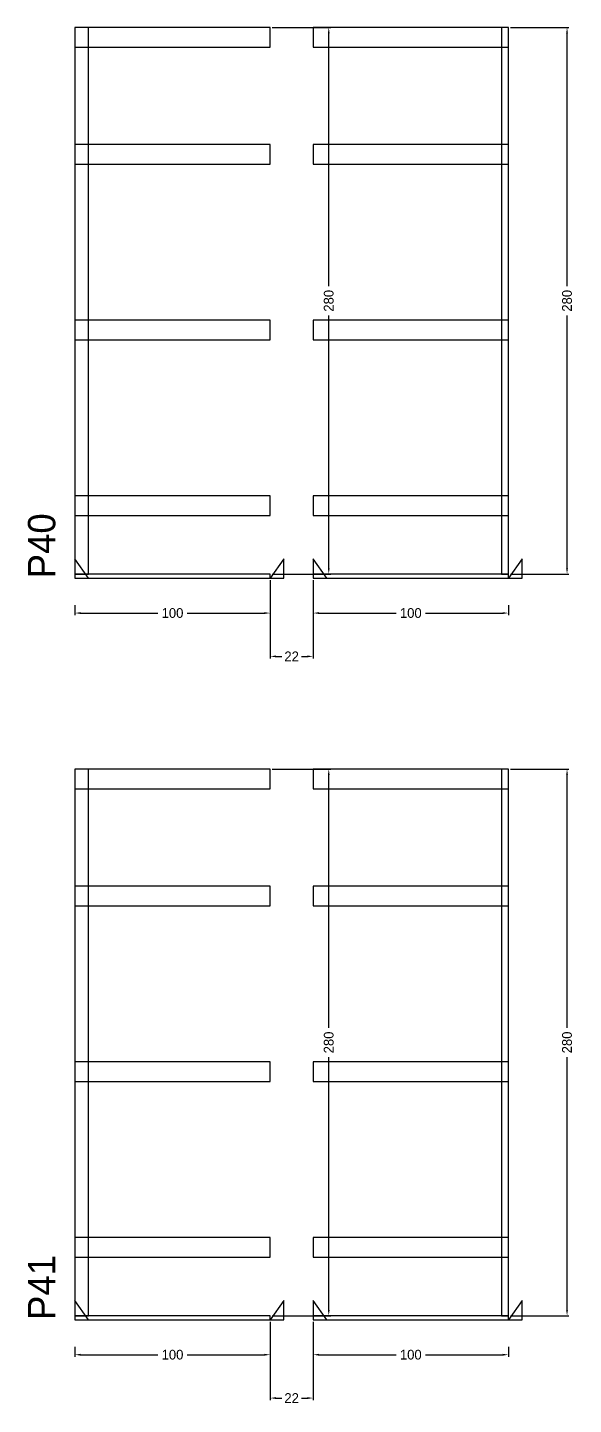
# Model space of a CAD drawing. Header units: centimetres. Extents: x -10500 to 4299, y -11026 to 295.
# Drawn here: x 3976 to 4255, y -5363 to -4658 of the extents above; entities that cross this region are included whole.
import ezdxf

# ---------------------------------------------------------------- set-up
doc = ezdxf.new("R2010")
doc.units = ezdxf.units.CM
for name, color, linetype in [('COTA', 241, 'Continuous'), ('NOMENCLATURA', 7, 'Continuous'), ('SARR_2.2x10', 60, 'Continuous'), ('SARR_2.2x7', 40, 'Continuous')]:
    doc.layers.add(name, color=color, linetype=linetype)
doc.dimstyles.new('PAINEL-NOVA', dxfattribs={"dimtxt": 5, "dimasz": 3, "dimexe": 1, "dimexo": 1, "dimgap": 1, "dimtad": 1, "dimcen": 2.5, "dimazin": 3, "dimtfac": 1, "dimtmove": 0, "dimatfit": 3})

# ---------------------------------------------------------------- blocks, each defined once
blk = doc.blocks.new('_CLOSEDFILLED')
at = {"color": 0, "linetype": 'BYBLOCK'}
blk.add_solid([(-1, 0.16), (0, 0), (-1, -0.16)], dxfattribs=at)
blk = doc.blocks.new('*D455')
for p, q in [((4000, -4953.8), (4000, -4958.8)), ((4003, -4957.8), (4042.5, -4957.8)), ((4057.5, -4957.8), (4097, -4957.8)), ((4100, -4953.8), (4100, -4958.8))]:
    blk.add_line(p, q)
at = {"layer": 'Defpoints'}
for p in [(4000, -4952.8), (4000, -4957.8), (4100, -4952.8)]:
    blk.add_point(p, dxfattribs=at)
at = {"layer": 'SARR_2.2x10', "xscale": 3, "yscale": 3, "rotation": 180}
blk.add_blockref('_CLOSEDFILLED', (4000, -4957.8), dxfattribs=at)
at = {"layer": 'SARR_2.2x10', "xscale": 3, "yscale": 3}
blk.add_blockref('_CLOSEDFILLED', (4100, -4957.8), dxfattribs=at)
at = {"layer": 'SARR_2.2x10', "insert": (4050, -4957.8), "char_height": 5, "attachment_point": 5}
blk.add_mtext('100', dxfattribs=at)
blk = doc.blocks.new('*D456')
for p, q in [((4101, -4657.8), (4131, -4657.8)), ((4130, -4790.3), (4130, -4660.8)), ((4130, -4934.8), (4130, -4805.3)), ((4101, -4937.8), (4131, -4937.8))]:
    blk.add_line(p, q)
at = {"layer": 'Defpoints'}
for p in [(4100, -4657.8), (4100, -4937.8), (4130, -4937.8)]:
    blk.add_point(p, dxfattribs=at)
at = {"layer": 'SARR_2.2x10', "xscale": 3, "yscale": 3}
for p, rotation in [((4130, -4657.8), 90), ((4130, -4937.8), 270)]:
    blk.add_blockref('_CLOSEDFILLED', p, dxfattribs=dict(at, rotation=rotation))
at = {"layer": 'SARR_2.2x10', "insert": (4130, -4797.8), "char_height": 5, "attachment_point": 5, "rotation": 90}
blk.add_mtext('280', dxfattribs=at)
blk = doc.blocks.new('GRA-E')
at = {"layer": 'SARR_2.2x7'}
blk.add_lwpolyline([(0, 0), (7, 0), (0, 10)], close=True, dxfattribs=at)
blk = doc.blocks.new('GRA-D')
at = {"layer": 'SARR_2.2x7'}
blk.add_lwpolyline([(0, 0), (7, 0), (7, 10)], close=True, dxfattribs=at)
blk = doc.blocks.new('*D457')
for p, q in [((4122, -4953.8), (4122, -4958.8)), ((4125, -4957.8), (4164.5, -4957.8)), ((4179.5, -4957.8), (4219, -4957.8)), ((4222, -4953.8), (4222, -4958.8))]:
    blk.add_line(p, q)
at = {"layer": 'Defpoints'}
for p in [(4122, -4952.8), (4122, -4957.8), (4222, -4952.8)]:
    blk.add_point(p, dxfattribs=at)
at = {"layer": 'SARR_2.2x10', "xscale": 3, "yscale": 3, "rotation": 180}
blk.add_blockref('_CLOSEDFILLED', (4122, -4957.8), dxfattribs=at)
at = {"layer": 'SARR_2.2x10', "xscale": 3, "yscale": 3}
blk.add_blockref('_CLOSEDFILLED', (4222, -4957.8), dxfattribs=at)
at = {"layer": 'SARR_2.2x10', "insert": (4172, -4957.8), "char_height": 5, "attachment_point": 5}
blk.add_mtext('100', dxfattribs=at)
blk = doc.blocks.new('*D458')
for p, q in [((4223, -4657.8), (4253, -4657.8)), ((4252, -4790.3), (4252, -4660.8)), ((4252, -4934.8), (4252, -4805.3)), ((4223, -4937.8), (4253, -4937.8))]:
    blk.add_line(p, q)
at = {"layer": 'Defpoints'}
for p in [(4222, -4657.8), (4222, -4937.8), (4252, -4937.8)]:
    blk.add_point(p, dxfattribs=at)
at = {"layer": 'SARR_2.2x10', "xscale": 3, "yscale": 3}
for p, rotation in [((4252, -4657.8), 90), ((4252, -4937.8), 270)]:
    blk.add_blockref('_CLOSEDFILLED', p, dxfattribs=dict(at, rotation=rotation))
at = {"layer": 'SARR_2.2x10', "insert": (4252, -4797.8), "char_height": 5, "attachment_point": 5, "rotation": 90}
blk.add_mtext('280', dxfattribs=at)
blk = doc.blocks.new('*D459')
for p, q in [((4223, -4657.8), (4253, -4657.8)), ((4252, -4790.3), (4252, -4660.8)), ((4252, -4934.8), (4252, -4805.3)), ((4223, -4937.8), (4253, -4937.8))]:
    blk.add_line(p, q)
at = {"layer": 'Defpoints'}
for p in [(4222, -4657.8), (4222, -4937.8), (4252, -4937.8)]:
    blk.add_point(p, dxfattribs=at)
at = {"layer": 'SARR_2.2x10', "xscale": 3, "yscale": 3}
for p, rotation in [((4252, -4657.8), 90), ((4252, -4937.8), 270)]:
    blk.add_blockref('_CLOSEDFILLED', p, dxfattribs=dict(at, rotation=rotation))
at = {"layer": 'SARR_2.2x10', "insert": (4252, -4797.8), "char_height": 5, "attachment_point": 5, "rotation": 90}
blk.add_mtext('280', dxfattribs=at)
blk = doc.blocks.new('*D460')
for p, q in [((4223, -4657.8), (4253, -4657.8)), ((4252, -4790.3), (4252, -4660.8)), ((4252, -4934.8), (4252, -4805.3)), ((4223, -4937.8), (4253, -4937.8))]:
    blk.add_line(p, q)
at = {"layer": 'Defpoints'}
for p in [(4222, -4657.8), (4222, -4937.8), (4252, -4937.8)]:
    blk.add_point(p, dxfattribs=at)
at = {"layer": 'SARR_2.2x10', "xscale": 3, "yscale": 3}
for p, rotation in [((4252, -4657.8), 90), ((4252, -4937.8), 270)]:
    blk.add_blockref('_CLOSEDFILLED', p, dxfattribs=dict(at, rotation=rotation))
at = {"layer": 'SARR_2.2x10', "insert": (4252, -4797.8), "char_height": 5, "attachment_point": 5, "rotation": 90}
blk.add_mtext('280', dxfattribs=at)
blk = doc.blocks.new('*D461')
for p, q in [((4223, -4657.8), (4253, -4657.8)), ((4252, -4790.3), (4252, -4660.8)), ((4252, -4934.8), (4252, -4805.3)), ((4223, -4937.8), (4253, -4937.8))]:
    blk.add_line(p, q)
at = {"layer": 'Defpoints'}
for p in [(4222, -4657.8), (4222, -4937.8), (4252, -4937.8)]:
    blk.add_point(p, dxfattribs=at)
at = {"layer": 'SARR_2.2x10', "xscale": 3, "yscale": 3}
for p, rotation in [((4252, -4657.8), 90), ((4252, -4937.8), 270)]:
    blk.add_blockref('_CLOSEDFILLED', p, dxfattribs=dict(at, rotation=rotation))
at = {"layer": 'SARR_2.2x10', "insert": (4252, -4797.8), "char_height": 5, "attachment_point": 5, "rotation": 90}
blk.add_mtext('280', dxfattribs=at)
blk = doc.blocks.new('*D462')
for p, q in [((4223, -4657.8), (4253, -4657.8)), ((4252, -4790.3), (4252, -4660.8)), ((4252, -4934.8), (4252, -4805.3)), ((4223, -4937.8), (4253, -4937.8))]:
    blk.add_line(p, q)
at = {"layer": 'Defpoints'}
for p in [(4222, -4657.8), (4222, -4937.8), (4252, -4937.8)]:
    blk.add_point(p, dxfattribs=at)
at = {"layer": 'SARR_2.2x10', "xscale": 3, "yscale": 3}
for p, rotation in [((4252, -4657.8), 90), ((4252, -4937.8), 270)]:
    blk.add_blockref('_CLOSEDFILLED', p, dxfattribs=dict(at, rotation=rotation))
at = {"layer": 'SARR_2.2x10', "insert": (4252, -4797.8), "char_height": 5, "attachment_point": 5, "rotation": 90}
blk.add_mtext('280', dxfattribs=at)
blk = doc.blocks.new('*D463')
for p, q in [((4223, -4657.8), (4253, -4657.8)), ((4252, -4790.3), (4252, -4660.8)), ((4252, -4934.8), (4252, -4805.3)), ((4223, -4937.8), (4253, -4937.8))]:
    blk.add_line(p, q)
at = {"layer": 'Defpoints'}
for p in [(4222, -4657.8), (4222, -4937.8), (4252, -4937.8)]:
    blk.add_point(p, dxfattribs=at)
at = {"layer": 'SARR_2.2x10', "xscale": 3, "yscale": 3}
for p, rotation in [((4252, -4657.8), 90), ((4252, -4937.8), 270)]:
    blk.add_blockref('_CLOSEDFILLED', p, dxfattribs=dict(at, rotation=rotation))
at = {"layer": 'SARR_2.2x10', "insert": (4252, -4797.8), "char_height": 5, "attachment_point": 5, "rotation": 90}
blk.add_mtext('280', dxfattribs=at)
blk = doc.blocks.new('*D464')
for p, q in [((4223, -4657.8), (4253, -4657.8)), ((4252, -4790.3), (4252, -4660.8)), ((4252, -4934.8), (4252, -4805.3)), ((4223, -4937.8), (4253, -4937.8))]:
    blk.add_line(p, q)
at = {"layer": 'Defpoints'}
for p in [(4222, -4657.8), (4222, -4937.8), (4252, -4937.8)]:
    blk.add_point(p, dxfattribs=at)
at = {"layer": 'SARR_2.2x10', "xscale": 3, "yscale": 3}
for p, rotation in [((4252, -4657.8), 90), ((4252, -4937.8), 270)]:
    blk.add_blockref('_CLOSEDFILLED', p, dxfattribs=dict(at, rotation=rotation))
at = {"layer": 'SARR_2.2x10', "insert": (4252, -4797.8), "char_height": 5, "attachment_point": 5, "rotation": 90}
blk.add_mtext('280', dxfattribs=at)
blk = doc.blocks.new('*D465')
for p, q in [((4223, -4657.8), (4253, -4657.8)), ((4252, -4790.3), (4252, -4660.8)), ((4252, -4934.8), (4252, -4805.3)), ((4223, -4937.8), (4253, -4937.8))]:
    blk.add_line(p, q)
at = {"layer": 'Defpoints'}
for p in [(4222, -4657.8), (4222, -4937.8), (4252, -4937.8)]:
    blk.add_point(p, dxfattribs=at)
at = {"layer": 'SARR_2.2x10', "xscale": 3, "yscale": 3}
for p, rotation in [((4252, -4657.8), 90), ((4252, -4937.8), 270)]:
    blk.add_blockref('_CLOSEDFILLED', p, dxfattribs=dict(at, rotation=rotation))
at = {"layer": 'SARR_2.2x10', "insert": (4252, -4797.8), "char_height": 5, "attachment_point": 5, "rotation": 90}
blk.add_mtext('280', dxfattribs=at)
blk = doc.blocks.new('*D466')
for p, q in [((4223, -4657.8), (4253, -4657.8)), ((4252, -4790.3), (4252, -4660.8)), ((4252, -4934.8), (4252, -4805.3)), ((4223, -4937.8), (4253, -4937.8))]:
    blk.add_line(p, q)
at = {"layer": 'Defpoints'}
for p in [(4222, -4657.8), (4222, -4937.8), (4252, -4937.8)]:
    blk.add_point(p, dxfattribs=at)
at = {"layer": 'SARR_2.2x10', "xscale": 3, "yscale": 3}
for p, rotation in [((4252, -4657.8), 90), ((4252, -4937.8), 270)]:
    blk.add_blockref('_CLOSEDFILLED', p, dxfattribs=dict(at, rotation=rotation))
at = {"layer": 'SARR_2.2x10', "insert": (4252, -4797.8), "char_height": 5, "attachment_point": 5, "rotation": 90}
blk.add_mtext('280', dxfattribs=at)
blk = doc.blocks.new('*D467')
for p, q in [((4223, -4657.8), (4253, -4657.8)), ((4252, -4790.3), (4252, -4660.8)), ((4252, -4934.8), (4252, -4805.3)), ((4223, -4937.8), (4253, -4937.8))]:
    blk.add_line(p, q)
at = {"layer": 'Defpoints'}
for p in [(4222, -4657.8), (4222, -4937.8), (4252, -4937.8)]:
    blk.add_point(p, dxfattribs=at)
at = {"layer": 'SARR_2.2x10', "xscale": 3, "yscale": 3}
for p, rotation in [((4252, -4657.8), 90), ((4252, -4937.8), 270)]:
    blk.add_blockref('_CLOSEDFILLED', p, dxfattribs=dict(at, rotation=rotation))
at = {"layer": 'SARR_2.2x10', "insert": (4252, -4797.8), "char_height": 5, "attachment_point": 5, "rotation": 90}
blk.add_mtext('280', dxfattribs=at)
blk = doc.blocks.new('*D468')
for p, q in [((4100, -4941), (4100, -4981)), ((4122, -4941), (4122, -4981)), ((4103, -4980), (4106, -4980)), ((4116, -4980), (4119, -4980))]:
    blk.add_line(p, q)
at = {"layer": 'Defpoints'}
for p in [(4100, -4940), (4122, -4940), (4100, -4980)]:
    blk.add_point(p, dxfattribs=at)
at = {"layer": 'COTA', "xscale": 3, "yscale": 3, "rotation": 180}
blk.add_blockref('_CLOSEDFILLED', (4100, -4980), dxfattribs=at)
at = {"layer": 'COTA', "xscale": 3, "yscale": 3}
blk.add_blockref('_CLOSEDFILLED', (4122, -4980), dxfattribs=at)
at = {"layer": 'COTA', "insert": (4111, -4980), "char_height": 5, "attachment_point": 5}
blk.add_mtext('22', dxfattribs=at)
blk = doc.blocks.new('*D489')
for p, q in [((4000, -5333.8), (4000, -5338.8)), ((4003, -5337.8), (4042.5, -5337.8)), ((4057.5, -5337.8), (4097, -5337.8)), ((4100, -5333.8), (4100, -5338.8))]:
    blk.add_line(p, q)
at = {"layer": 'Defpoints'}
for p in [(4000, -5332.8), (4100, -5332.8), (4000, -5337.8)]:
    blk.add_point(p, dxfattribs=at)
at = {"layer": 'SARR_2.2x10', "xscale": 3, "yscale": 3, "rotation": 180}
blk.add_blockref('_CLOSEDFILLED', (4000, -5337.8), dxfattribs=at)
at = {"layer": 'SARR_2.2x10', "xscale": 3, "yscale": 3}
blk.add_blockref('_CLOSEDFILLED', (4100, -5337.8), dxfattribs=at)
at = {"layer": 'SARR_2.2x10', "insert": (4050, -5337.8), "char_height": 5, "attachment_point": 5}
blk.add_mtext('100', dxfattribs=at)
blk = doc.blocks.new('*D490')
for p, q in [((4101, -5037.8), (4131, -5037.8)), ((4130, -5170.3), (4130, -5040.8)), ((4130, -5314.8), (4130, -5185.3)), ((4101, -5317.8), (4131, -5317.8))]:
    blk.add_line(p, q)
at = {"layer": 'Defpoints'}
for p in [(4100, -5037.8), (4100, -5317.8), (4130, -5317.8)]:
    blk.add_point(p, dxfattribs=at)
at = {"layer": 'SARR_2.2x10', "xscale": 3, "yscale": 3}
for p, rotation in [((4130, -5037.8), 90), ((4130, -5317.8), 270)]:
    blk.add_blockref('_CLOSEDFILLED', p, dxfattribs=dict(at, rotation=rotation))
at = {"layer": 'SARR_2.2x10', "insert": (4130, -5177.8), "char_height": 5, "attachment_point": 5, "rotation": 90}
blk.add_mtext('280', dxfattribs=at)
blk = doc.blocks.new('*D491')
for p, q in [((4122, -5333.8), (4122, -5338.8)), ((4125, -5337.8), (4164.5, -5337.8)), ((4179.5, -5337.8), (4219, -5337.8)), ((4222, -5333.8), (4222, -5338.8))]:
    blk.add_line(p, q)
at = {"layer": 'Defpoints'}
for p in [(4122, -5332.8), (4222, -5332.8), (4122, -5337.8)]:
    blk.add_point(p, dxfattribs=at)
at = {"layer": 'SARR_2.2x10', "xscale": 3, "yscale": 3, "rotation": 180}
blk.add_blockref('_CLOSEDFILLED', (4122, -5337.8), dxfattribs=at)
at = {"layer": 'SARR_2.2x10', "xscale": 3, "yscale": 3}
blk.add_blockref('_CLOSEDFILLED', (4222, -5337.8), dxfattribs=at)
at = {"layer": 'SARR_2.2x10', "insert": (4172, -5337.8), "char_height": 5, "attachment_point": 5}
blk.add_mtext('100', dxfattribs=at)
blk = doc.blocks.new('*D492')
for p, q in [((4223, -5037.8), (4253, -5037.8)), ((4252, -5170.3), (4252, -5040.8)), ((4252, -5314.8), (4252, -5185.3)), ((4223, -5317.8), (4253, -5317.8))]:
    blk.add_line(p, q)
at = {"layer": 'Defpoints'}
for p in [(4222, -5037.8), (4222, -5317.8), (4252, -5317.8)]:
    blk.add_point(p, dxfattribs=at)
at = {"layer": 'SARR_2.2x10', "xscale": 3, "yscale": 3}
for p, rotation in [((4252, -5037.8), 90), ((4252, -5317.8), 270)]:
    blk.add_blockref('_CLOSEDFILLED', p, dxfattribs=dict(at, rotation=rotation))
at = {"layer": 'SARR_2.2x10', "insert": (4252, -5177.8), "char_height": 5, "attachment_point": 5, "rotation": 90}
blk.add_mtext('280', dxfattribs=at)
blk = doc.blocks.new('*D493')
for p, q in [((4223, -5037.8), (4253, -5037.8)), ((4252, -5170.3), (4252, -5040.8)), ((4252, -5314.8), (4252, -5185.3)), ((4223, -5317.8), (4253, -5317.8))]:
    blk.add_line(p, q)
at = {"layer": 'Defpoints'}
for p in [(4222, -5037.8), (4222, -5317.8), (4252, -5317.8)]:
    blk.add_point(p, dxfattribs=at)
at = {"layer": 'SARR_2.2x10', "xscale": 3, "yscale": 3}
for p, rotation in [((4252, -5037.8), 90), ((4252, -5317.8), 270)]:
    blk.add_blockref('_CLOSEDFILLED', p, dxfattribs=dict(at, rotation=rotation))
at = {"layer": 'SARR_2.2x10', "insert": (4252, -5177.8), "char_height": 5, "attachment_point": 5, "rotation": 90}
blk.add_mtext('280', dxfattribs=at)
blk = doc.blocks.new('*D494')
for p, q in [((4223, -5037.8), (4253, -5037.8)), ((4252, -5170.3), (4252, -5040.8)), ((4252, -5314.8), (4252, -5185.3)), ((4223, -5317.8), (4253, -5317.8))]:
    blk.add_line(p, q)
at = {"layer": 'Defpoints'}
for p in [(4222, -5037.8), (4222, -5317.8), (4252, -5317.8)]:
    blk.add_point(p, dxfattribs=at)
at = {"layer": 'SARR_2.2x10', "xscale": 3, "yscale": 3}
for p, rotation in [((4252, -5037.8), 90), ((4252, -5317.8), 270)]:
    blk.add_blockref('_CLOSEDFILLED', p, dxfattribs=dict(at, rotation=rotation))
at = {"layer": 'SARR_2.2x10', "insert": (4252, -5177.8), "char_height": 5, "attachment_point": 5, "rotation": 90}
blk.add_mtext('280', dxfattribs=at)
blk = doc.blocks.new('*D495')
for p, q in [((4223, -5037.8), (4253, -5037.8)), ((4252, -5170.3), (4252, -5040.8)), ((4252, -5314.8), (4252, -5185.3)), ((4223, -5317.8), (4253, -5317.8))]:
    blk.add_line(p, q)
at = {"layer": 'Defpoints'}
for p in [(4222, -5037.8), (4222, -5317.8), (4252, -5317.8)]:
    blk.add_point(p, dxfattribs=at)
at = {"layer": 'SARR_2.2x10', "xscale": 3, "yscale": 3}
for p, rotation in [((4252, -5037.8), 90), ((4252, -5317.8), 270)]:
    blk.add_blockref('_CLOSEDFILLED', p, dxfattribs=dict(at, rotation=rotation))
at = {"layer": 'SARR_2.2x10', "insert": (4252, -5177.8), "char_height": 5, "attachment_point": 5, "rotation": 90}
blk.add_mtext('280', dxfattribs=at)
blk = doc.blocks.new('*D496')
for p, q in [((4223, -5037.8), (4253, -5037.8)), ((4252, -5170.3), (4252, -5040.8)), ((4252, -5314.8), (4252, -5185.3)), ((4223, -5317.8), (4253, -5317.8))]:
    blk.add_line(p, q)
at = {"layer": 'Defpoints'}
for p in [(4222, -5037.8), (4222, -5317.8), (4252, -5317.8)]:
    blk.add_point(p, dxfattribs=at)
at = {"layer": 'SARR_2.2x10', "xscale": 3, "yscale": 3}
for p, rotation in [((4252, -5037.8), 90), ((4252, -5317.8), 270)]:
    blk.add_blockref('_CLOSEDFILLED', p, dxfattribs=dict(at, rotation=rotation))
at = {"layer": 'SARR_2.2x10', "insert": (4252, -5177.8), "char_height": 5, "attachment_point": 5, "rotation": 90}
blk.add_mtext('280', dxfattribs=at)
blk = doc.blocks.new('*D497')
for p, q in [((4223, -5037.8), (4253, -5037.8)), ((4252, -5170.3), (4252, -5040.8)), ((4252, -5314.8), (4252, -5185.3)), ((4223, -5317.8), (4253, -5317.8))]:
    blk.add_line(p, q)
at = {"layer": 'Defpoints'}
for p in [(4222, -5037.8), (4222, -5317.8), (4252, -5317.8)]:
    blk.add_point(p, dxfattribs=at)
at = {"layer": 'SARR_2.2x10', "xscale": 3, "yscale": 3}
for p, rotation in [((4252, -5037.8), 90), ((4252, -5317.8), 270)]:
    blk.add_blockref('_CLOSEDFILLED', p, dxfattribs=dict(at, rotation=rotation))
at = {"layer": 'SARR_2.2x10', "insert": (4252, -5177.8), "char_height": 5, "attachment_point": 5, "rotation": 90}
blk.add_mtext('280', dxfattribs=at)
blk = doc.blocks.new('*D498')
for p, q in [((4223, -5037.8), (4253, -5037.8)), ((4252, -5170.3), (4252, -5040.8)), ((4252, -5314.8), (4252, -5185.3)), ((4223, -5317.8), (4253, -5317.8))]:
    blk.add_line(p, q)
at = {"layer": 'Defpoints'}
for p in [(4222, -5037.8), (4222, -5317.8), (4252, -5317.8)]:
    blk.add_point(p, dxfattribs=at)
at = {"layer": 'SARR_2.2x10', "xscale": 3, "yscale": 3}
for p, rotation in [((4252, -5037.8), 90), ((4252, -5317.8), 270)]:
    blk.add_blockref('_CLOSEDFILLED', p, dxfattribs=dict(at, rotation=rotation))
at = {"layer": 'SARR_2.2x10', "insert": (4252, -5177.8), "char_height": 5, "attachment_point": 5, "rotation": 90}
blk.add_mtext('280', dxfattribs=at)
blk = doc.blocks.new('*D499')
for p, q in [((4223, -5037.8), (4253, -5037.8)), ((4252, -5170.3), (4252, -5040.8)), ((4252, -5314.8), (4252, -5185.3)), ((4223, -5317.8), (4253, -5317.8))]:
    blk.add_line(p, q)
at = {"layer": 'Defpoints'}
for p in [(4222, -5037.8), (4222, -5317.8), (4252, -5317.8)]:
    blk.add_point(p, dxfattribs=at)
at = {"layer": 'SARR_2.2x10', "xscale": 3, "yscale": 3}
for p, rotation in [((4252, -5037.8), 90), ((4252, -5317.8), 270)]:
    blk.add_blockref('_CLOSEDFILLED', p, dxfattribs=dict(at, rotation=rotation))
at = {"layer": 'SARR_2.2x10', "insert": (4252, -5177.8), "char_height": 5, "attachment_point": 5, "rotation": 90}
blk.add_mtext('280', dxfattribs=at)
blk = doc.blocks.new('*D500')
for p, q in [((4223, -5037.8), (4253, -5037.8)), ((4252, -5170.3), (4252, -5040.8)), ((4252, -5314.8), (4252, -5185.3)), ((4223, -5317.8), (4253, -5317.8))]:
    blk.add_line(p, q)
at = {"layer": 'Defpoints'}
for p in [(4222, -5037.8), (4222, -5317.8), (4252, -5317.8)]:
    blk.add_point(p, dxfattribs=at)
at = {"layer": 'SARR_2.2x10', "xscale": 3, "yscale": 3}
for p, rotation in [((4252, -5037.8), 90), ((4252, -5317.8), 270)]:
    blk.add_blockref('_CLOSEDFILLED', p, dxfattribs=dict(at, rotation=rotation))
at = {"layer": 'SARR_2.2x10', "insert": (4252, -5177.8), "char_height": 5, "attachment_point": 5, "rotation": 90}
blk.add_mtext('280', dxfattribs=at)
blk = doc.blocks.new('*D501')
for p, q in [((4223, -5037.8), (4253, -5037.8)), ((4252, -5170.3), (4252, -5040.8)), ((4252, -5314.8), (4252, -5185.3)), ((4223, -5317.8), (4253, -5317.8))]:
    blk.add_line(p, q)
at = {"layer": 'Defpoints'}
for p in [(4222, -5037.8), (4222, -5317.8), (4252, -5317.8)]:
    blk.add_point(p, dxfattribs=at)
at = {"layer": 'SARR_2.2x10', "xscale": 3, "yscale": 3}
for p, rotation in [((4252, -5037.8), 90), ((4252, -5317.8), 270)]:
    blk.add_blockref('_CLOSEDFILLED', p, dxfattribs=dict(at, rotation=rotation))
at = {"layer": 'SARR_2.2x10', "insert": (4252, -5177.8), "char_height": 5, "attachment_point": 5, "rotation": 90}
blk.add_mtext('280', dxfattribs=at)
blk = doc.blocks.new('*D502')
for p, q in [((4100, -5321), (4100, -5361)), ((4122, -5321), (4122, -5361)), ((4103, -5360), (4106, -5360)), ((4116, -5360), (4119, -5360))]:
    blk.add_line(p, q)
at = {"layer": 'Defpoints'}
for p in [(4100, -5320), (4122, -5320), (4100, -5360)]:
    blk.add_point(p, dxfattribs=at)
at = {"layer": 'COTA', "xscale": 3, "yscale": 3, "rotation": 180}
blk.add_blockref('_CLOSEDFILLED', (4100, -5360), dxfattribs=at)
at = {"layer": 'COTA', "xscale": 3, "yscale": 3}
blk.add_blockref('_CLOSEDFILLED', (4122, -5360), dxfattribs=at)
at = {"layer": 'COTA', "insert": (4111, -5360), "char_height": 5, "attachment_point": 5}
blk.add_mtext('22', dxfattribs=at)

msp = doc.modelspace()

# ---------------------------------------------------------------- linework, layer by layer
at = {"layer": 'SARR_2.2x10'}
for p, q in [((4100, -4657.8), (4000, -4657.8)), ((4000, -4657.8), (4000, -4667.8)), ((4100, -4667.8), (4100, -4657.8)), ((4222, -4657.8), (4122, -4657.8)), ((4122, -4657.8), (4122, -4667.8)), ((4222, -4667.8), (4222, -4657.8)), ((4000, -4667.8), (4100, -4667.8)), ((4122, -4667.8), (4222, -4667.8)), ((4100, -4717.8), (4000, -4717.8)), ((4000, -4717.8), (4000, -4727.8)), ((4100, -4727.8), (4100, -4717.8)), ((4222, -4717.8), (4122, -4717.8)), ((4122, -4717.8), (4122, -4727.8)), ((4222, -4727.8), (4222, -4717.8)), ((4000, -4727.8), (4100, -4727.8)), ((4122, -4727.8), (4222, -4727.8)), ((4100, -4807.8), (4000, -4807.8)), ((4000, -4807.8), (4000, -4817.8)), ((4100, -4817.8), (4100, -4807.8)), ((4222, -4807.8), (4122, -4807.8)), ((4122, -4807.8), (4122, -4817.8)), ((4222, -4817.8), (4222, -4807.8)), ((4000, -4817.8), (4100, -4817.8)), ((4122, -4817.8), (4222, -4817.8)), ((4100, -4897.8), (4000, -4897.8)), ((4000, -4897.8), (4000, -4907.8)), ((4100, -4907.8), (4100, -4897.8)), ((4222, -4897.8), (4122, -4897.8)), ((4122, -4897.8), (4122, -4907.8)), ((4222, -4907.8), (4222, -4897.8)), ((4000, -4907.8), (4100, -4907.8)), ((4122, -4907.8), (4222, -4907.8)), ((4100, -5037.8), (4000, -5037.8)), ((4000, -5037.8), (4000, -5047.8)), ((4100, -5047.8), (4100, -5037.8)), ((4222, -5037.8), (4122, -5037.8)), ((4122, -5037.8), (4122, -5047.8)), ((4222, -5047.8), (4222, -5037.8)), ((4000, -5047.8), (4100, -5047.8)), ((4122, -5047.8), (4222, -5047.8)), ((4100, -5097.8), (4000, -5097.8)), ((4000, -5097.8), (4000, -5107.8)), ((4100, -5107.8), (4100, -5097.8)), ((4222, -5097.8), (4122, -5097.8)), ((4122, -5097.8), (4122, -5107.8)), ((4222, -5107.8), (4222, -5097.8)), ((4000, -5107.8), (4100, -5107.8)), ((4122, -5107.8), (4222, -5107.8)), ((4100, -5187.8), (4000, -5187.8)), ((4000, -5187.8), (4000, -5197.8)), ((4100, -5197.8), (4100, -5187.8)), ((4222, -5187.8), (4122, -5187.8)), ((4122, -5187.8), (4122, -5197.8)), ((4222, -5197.8), (4222, -5187.8)), ((4000, -5197.8), (4100, -5197.8)), ((4122, -5197.8), (4222, -5197.8)), ((4100, -5277.8), (4000, -5277.8)), ((4000, -5277.8), (4000, -5287.8)), ((4100, -5287.8), (4100, -5277.8)), ((4222, -5277.8), (4122, -5277.8)), ((4122, -5277.8), (4122, -5287.8)), ((4222, -5287.8), (4222, -5277.8)), ((4000, -5287.8), (4100, -5287.8)), ((4122, -5287.8), (4222, -5287.8))]:
    msp.add_line(p, q, dxfattribs=at)
at = {"layer": 'SARR_2.2x7'}
for p, q in [((4007, -4657.8), (4000, -4657.8)), ((4000, -4657.8), (4000, -4937.8)), ((4007, -4937.8), (4007, -4657.8)), ((4222, -4657.8), (4218.5, -4657.8)), ((4218.5, -4657.8), (4218.5, -4937.8)), ((4222, -4937.8), (4222, -4657.8)), ((4100, -4937.8), (4000, -4937.8)), ((4000, -4937.8), (4000, -4940)), ((4000, -4937.8), (4007, -4937.8)), ((4100, -4940), (4100, -4937.8)), ((4222, -4937.8), (4122, -4937.8)), ((4122, -4937.8), (4122, -4940)), ((4218.5, -4937.8), (4222, -4937.8)), ((4222, -4940), (4222, -4937.8)), ((4000, -4940), (4100, -4940)), ((4122, -4940), (4222, -4940)), ((4007, -5037.8), (4000, -5037.8)), ((4000, -5037.8), (4000, -5317.8)), ((4007, -5317.8), (4007, -5037.8)), ((4222, -5037.8), (4218.5, -5037.8)), ((4218.5, -5037.8), (4218.5, -5317.8)), ((4222, -5317.8), (4222, -5037.8)), ((4100, -5317.8), (4000, -5317.8)), ((4000, -5317.8), (4000, -5320)), ((4000, -5317.8), (4007, -5317.8)), ((4100, -5320), (4100, -5317.8)), ((4222, -5317.8), (4122, -5317.8)), ((4122, -5317.8), (4122, -5320)), ((4218.5, -5317.8), (4222, -5317.8)), ((4222, -5320), (4222, -5317.8)), ((4000, -5320), (4100, -5320)), ((4122, -5320), (4222, -5320))]:
    msp.add_line(p, q, dxfattribs=at)

# ---------------------------------------------------------------- block references
for name, p in [('GRA-E', (4000, -4940)), ('GRA-D', (4100, -4940)), ('GRA-E', (4122, -4940)), ('GRA-D', (4222, -4940)), ('GRA-E', (4000, -5320)), ('GRA-D', (4100, -5320)), ('GRA-E', (4122, -5320)), ('GRA-D', (4222, -5320))]:
    msp.add_blockref(name, p, dxfattribs=at)

# ---------------------------------------------------------------- texts
at = {"layer": 'NOMENCLATURA'}
for s, p in [('P40', (3990, -4940)), ('P41', (3990, -5320))]:
    msp.add_text(s, height=14, rotation=90, dxfattribs=at).set_placement(p)

# ---------------------------------------------------------------- dimensions: what is measured, and where the dimension line sits
at = {"layer": 'COTA'}
for base, p1, p2, picture, middle in [((4100, -4980), (4100, -4940), (4122, -4940), '*D468', (4111, -4980)), ((4100, -5360), (4100, -5320), (4122, -5320), '*D502', (4111, -5360))]:
    dim = msp.add_linear_dim(base=base, p1=p1, p2=p2, dimstyle='PAINEL-NOVA', dxfattribs=at)
    dim.commit()
    dim.dimension.update_dxf_attribs({"geometry": picture, "text_midpoint": middle})
at = {"layer": 'SARR_2.2x10'}
for base, p1, p2, picture, middle in [((4130, -4937.8), (4100, -4937.8), (4100, -4657.8), '*D456', (4130, -4797.8)), ((4252, -4937.8), (4222, -4937.8), (4222, -4657.8), '*D458', (4252, -4797.8)), ((4252, -4937.8), (4222, -4937.8), (4222, -4657.8), '*D459', (4252, -4797.8)), ((4252, -4937.8), (4222, -4937.8), (4222, -4657.8), '*D460', (4252, -4797.8)), ((4252, -4937.8), (4222, -4937.8), (4222, -4657.8), '*D461', (4252, -4797.8)), ((4252, -4937.8), (4222, -4937.8), (4222, -4657.8), '*D462', (4252, -4797.8)), ((4252, -4937.8), (4222, -4937.8), (4222, -4657.8), '*D463', (4252, -4797.8)), ((4252, -4937.8), (4222, -4937.8), (4222, -4657.8), '*D464', (4252, -4797.8)), ((4252, -4937.8), (4222, -4937.8), (4222, -4657.8), '*D465', (4252, -4797.8)), ((4252, -4937.8), (4222, -4937.8), (4222, -4657.8), '*D466', (4252, -4797.8)), ((4252, -4937.8), (4222, -4937.8), (4222, -4657.8), '*D467', (4252, -4797.8)), ((4130, -5317.8), (4100, -5317.8), (4100, -5037.8), '*D490', (4130, -5177.8)), ((4252, -5317.8), (4222, -5317.8), (4222, -5037.8), '*D492', (4252, -5177.8)), ((4252, -5317.8), (4222, -5317.8), (4222, -5037.8), '*D493', (4252, -5177.8)), ((4252, -5317.8), (4222, -5317.8), (4222, -5037.8), '*D494', (4252, -5177.8)), ((4252, -5317.8), (4222, -5317.8), (4222, -5037.8), '*D495', (4252, -5177.8)), ((4252, -5317.8), (4222, -5317.8), (4222, -5037.8), '*D496', (4252, -5177.8)), ((4252, -5317.8), (4222, -5317.8), (4222, -5037.8), '*D497', (4252, -5177.8)), ((4252, -5317.8), (4222, -5317.8), (4222, -5037.8), '*D498', (4252, -5177.8)), ((4252, -5317.8), (4222, -5317.8), (4222, -5037.8), '*D499', (4252, -5177.8)), ((4252, -5317.8), (4222, -5317.8), (4222, -5037.8), '*D500', (4252, -5177.8)), ((4252, -5317.8), (4222, -5317.8), (4222, -5037.8), '*D501', (4252, -5177.8))]:
    dim = msp.add_linear_dim(base=base, p1=p1, p2=p2, angle=90, dimstyle='PAINEL-NOVA', dxfattribs=at)
    dim.commit()
    dim.dimension.update_dxf_attribs({"geometry": picture, "text_midpoint": middle})
for base, p1, p2, picture, middle in [((4000, -4957.8), (4000, -4952.8), (4100, -4952.8), '*D455', (4050, -4957.8)), ((4122, -4957.8), (4122, -4952.8), (4222, -4952.8), '*D457', (4172, -4957.8)), ((4000, -5337.8), (4000, -5332.8), (4100, -5332.8), '*D489', (4050, -5337.8)), ((4122, -5337.8), (4122, -5332.8), (4222, -5332.8), '*D491', (4172, -5337.8))]:
    dim = msp.add_linear_dim(base=base, p1=p1, p2=p2, dimstyle='PAINEL-NOVA', dxfattribs=at)
    dim.commit()
    dim.dimension.update_dxf_attribs({"geometry": picture, "text_midpoint": middle})

doc.saveas('drawing.dxf')
